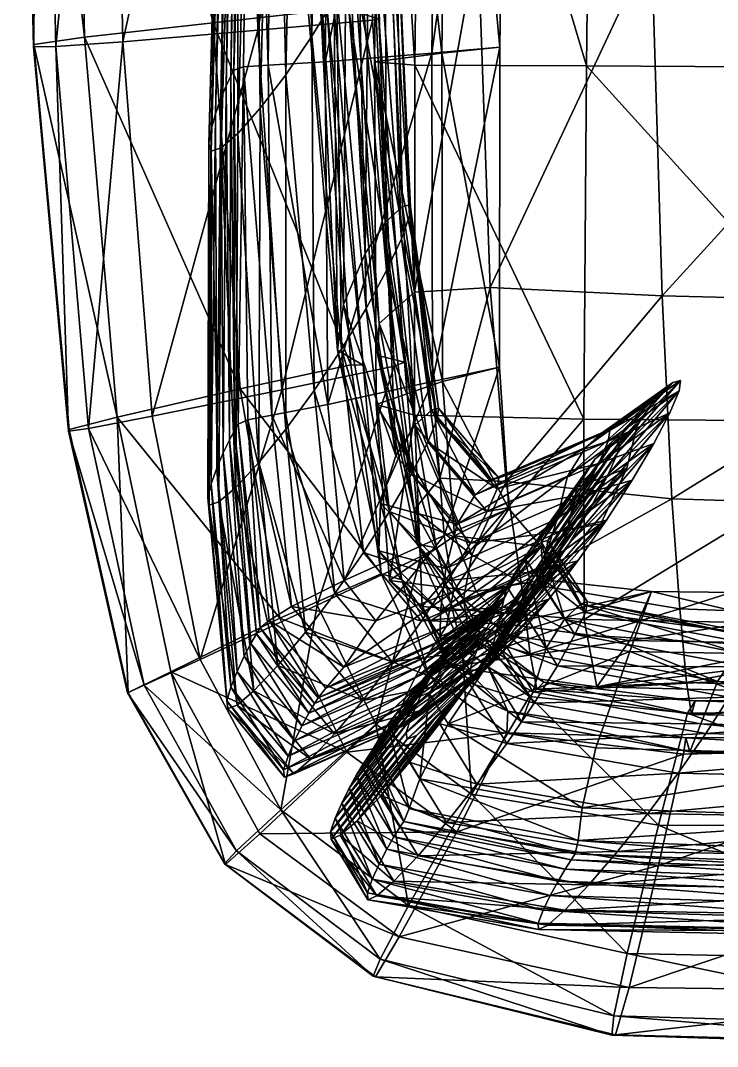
# Model space of a CAD drawing. Header units: centimetres. Extents: x -242 to 242, y -202 to 202.
# Drawn here: x -240.1 to -229.2, y -199.73 to -183.69 of the extents above; entities that cross this region are included whole.
import ezdxf

# ---------------------------------------------------------------- set-up
doc = ezdxf.new("R2010")
doc.units = ezdxf.units.CM
doc.layers.add('Box064', color=7, linetype='Continuous', true_color=0x94b11b)

msp = doc.modelspace()

# ---------------------------------------------------------------- meshes
at = {"layer": 'Box064', "color": 224, "true_color": 0x8a086e}
mesh = msp.add_polyface(dxfattribs=at)
corners = [(-235.411, -175.277, 30.358), (-235.077, -174.634, 48.069), (-235.155, -183.291, 48.153), (-235.221, -162.735, 30.242), (-231.254, -184.398, -172.858), (-231.153, -175.741, -172.958), (-233.836, -175.726, -172.626), (-233.937, -184.384, -172.534), (-234.466, -175.715, -171.804), (-226.153, -184.427, -172.882), (-226.052, -175.769, -172.997), (-233.662, -163.185, -172.754), (-234.29, -163.187, -171.928), (-230.979, -163.199, -173.097), (-225.371, -174.003, 203.49), (-225.159, -182.61, 202.511), (-230.235, -182.485, 201.03), (-230.434, -173.858, 201.56), (-232.95, -182.389, 199.554), (-233.141, -173.749, 199.802), (-234.197, -182.504, 198.159), (-234.395, -173.864, 198.287), (-225.623, -161.486, 203.894), (-230.684, -161.333, 201.777), (-233.39, -161.217, 199.879), (-235.446, -182.617, 186.309), (-235.009, -181.798, 179.674), (-235.219, -173.143, 179.634), (-235.217, -174.93, 196.317), (-235.097, -174.389, 197.089), (-234.868, -183.009, 196.923), (-234.261, -181.031, 136.706), (-234.247, -181.204, 118.995), (-234.405, -172.546, 118.911), (-234.453, -172.373, 136.621), (-234.393, -181.057, 153.445), (-234.602, -172.4, 153.361), (-234.65, -181.296, 168.244), (-234.86, -172.638, 168.159), (-234.795, -173.995, 65.779), (-234.811, -182.652, 65.864), (-234.533, -182.061, 83.574), (-234.581, -173.404, 83.49), (-234.341, -181.563, 101.285), (-234.449, -172.905, 101.2), (-235.212, -161.866, 197.186), (-235.227, -162.421, 196.514), (-235.155, -160.097, 168.043), (-234.897, -159.858, 153.244), (-234.724, -159.832, 136.505), (-234.628, -160.005, 118.794), (-234.603, -160.364, 101.084), (-234.652, -160.862, 83.373), (-234.777, -161.453, 65.663), (-234.97, -162.092, 47.952), (-235.195, -183.516, 190.527), (-235.381, -174.904, 190.82), (-235.451, -174.906, 190.809), (-235.253, -162.389, 191.047), (-234.723, -175.09, 196.083), (-234.686, -162.591, 196.309), (-234.785, -175.094, 196.091), (-234.501, -183.659, 195.81), (-234.599, -183.68, 195.823), (-233.406, -175.699, -170.298), (-233.515, -184.196, -170.217), (-232.493, -175.689, -169.336), (-232.606, -184.106, -169.257), (-233.227, -163.211, -170.424), (-233.563, -175.699, -170.146), (-233.672, -184.196, -170.064), (-235.233, -175.716, -171.04), (-235.337, -184.333, -170.954), (-233.383, -163.211, -170.271), (-232.312, -163.228, -169.464)]
mesh.append_faces([[corners[k] for k in face] for face in [(0, 1, 2), (1, 0, 3), (4, 5, 6), (7, 6, 8), (9, 10, 5), (11, 6, 5), (12, 8, 6), (13, 5, 10), (14, 15, 16), (16, 17, 14), (18, 19, 17), (17, 16, 18), (19, 18, 20), (20, 21, 19), (22, 14, 17), (23, 17, 19), (24, 19, 21), (25, 26, 27), (28, 29, 30), (29, 21, 20), (31, 32, 33), (33, 34, 31), (35, 31, 34), (34, 36, 35), (37, 35, 36), (36, 38, 37), (26, 37, 38), (38, 27, 26), (1, 39, 40), (41, 40, 39), (39, 42, 41), (43, 41, 42), (42, 44, 43), (32, 43, 44), (44, 33, 32), (21, 29, 45), (29, 28, 46), (27, 38, 47), (38, 36, 48), (36, 34, 49), (34, 33, 50), (33, 44, 51), (44, 42, 52), (42, 39, 53), (39, 1, 54), (55, 56, 57), (58, 57, 56), (46, 28, 59), (60, 59, 61), (62, 59, 28), (63, 61, 59), (8, 64, 65), (64, 66, 67), (66, 64, 68), (64, 8, 12), (66, 69, 70), (69, 71, 72), (71, 69, 73), (69, 66, 74)]], dxfattribs={"vtx2": -1, "color": 224})
mesh = msp.add_polyface(dxfattribs=at)
corners = [(-236.459, -176.797, -22.773), (-236.133, -176.402, -5.063), (-236.354, -185.06, -4.978), (-235.771, -175.881, 12.648), (-235.955, -184.538, 12.732), (-235.411, -175.277, 30.358), (-235.546, -183.934, 30.443), (-235.511, -163.339, 12.531), (-235.817, -163.861, -5.179), (-236.106, -164.256, -22.89), (-236.227, -184.386, -170.243), (-236.124, -175.729, -170.329), (-236.508, -175.753, -167.678), (-235.337, -184.333, -170.954), (-235.233, -175.716, -171.04), (-236.656, -175.805, -162.753), (-236.766, -184.462, -162.669), (-236.695, -175.899, -154.75), (-236.814, -184.557, -154.665), (-236.752, -176.051, -142.863), (-236.885, -184.708, -142.779), (-236.816, -176.251, -128.065), (-236.969, -184.908, -127.981), (-236.876, -176.49, -111.325), (-237.053, -185.148, -111.241), (-236.919, -176.735, -93.615), (-237.122, -185.393, -93.53), (-236.93, -176.954, -75.904), (-237.158, -185.611, -75.82), (-236.874, -177.073, -58.194), (-237.12, -185.731, -58.11), (-236.711, -177.021, -40.484), (-236.704, -185.455, -22.689), (-235.219, -173.143, 179.634), (-235.671, -173.968, 186.402), (-235.446, -182.617, 186.309), (-235.848, -174.694, 189.714), (-235.621, -183.331, 189.483), (-236.469, -163.263, -162.869), (-236.327, -163.211, -167.795), (-235.947, -163.187, -170.447), (-236.603, -163.949, -111.442), (-236.612, -164.194, -93.731), (-236.574, -163.709, -128.182), (-236.536, -163.509, -142.98), (-236.497, -163.358, -154.866), (-236.344, -164.479, -40.6), (-236.512, -164.531, -58.31), (-236.591, -164.412, -76.021), (-235.734, -161.435, 186.46), (-235.45, -160.604, 179.561), (-239.891, -184.062, 191.792), (-240.085, -175.214, 192.023), (-240.101, -175.251, 193.335), (-239.1, -183.95, 190.818), (-239.274, -175.14, 191.054), (-239.689, -162.679, 194.888), (-239.752, -175.266, 194.654), (-238.649, -162.674, 195.898), (-238.691, -175.243, 195.663), (-235.381, -174.904, 190.82), (-235.198, -162.39, 191.057), (-235.305, -183.528, 190.51), (-235.451, -174.906, 190.809), (-237.239, -175.011, 190.768), (-237.089, -183.722, 190.499), (-237.046, -162.464, 191.001), (-239.103, -162.56, 191.281), (-234.736, -162.59, 196.315), (-234.785, -175.094, 196.091), (-236.572, -175.165, 196.046), (-236.528, -162.631, 196.276), (-236.391, -183.841, 195.775), (-238.5, -184.02, 195.391), (-239.551, -184.095, 194.395), (-239.897, -184.098, 193.093), (-239.948, -162.621, 192.249), (-240.002, -162.658, 193.564)]
mesh.append_faces([[corners[k] for k in face] for face in [(0, 1, 2), (1, 3, 4), (3, 5, 6), (5, 3, 7), (3, 1, 8), (9, 8, 1), (1, 0, 9), (10, 11, 12), (13, 14, 11), (12, 15, 16), (15, 17, 18), (17, 19, 20), (19, 21, 22), (21, 23, 24), (23, 25, 26), (25, 27, 28), (27, 29, 30), (31, 0, 32), (33, 34, 35), (34, 36, 37), (17, 15, 38), (15, 12, 39), (40, 11, 14), (39, 12, 11), (41, 42, 25), (25, 23, 41), (43, 41, 23), (23, 21, 43), (44, 43, 21), (21, 19, 44), (19, 17, 45), (46, 9, 0), (0, 31, 46), (47, 46, 31), (31, 29, 47), (48, 47, 29), (29, 27, 48), (42, 48, 27), (27, 25, 42), (36, 34, 49), (34, 33, 50), (51, 52, 53), (54, 55, 52), (56, 57, 53), (58, 59, 57), (37, 36, 60), (61, 60, 36), (62, 63, 64), (65, 64, 55), (66, 64, 63), (67, 55, 64), (68, 69, 70), (71, 70, 59), (72, 70, 69), (73, 59, 70), (74, 57, 59), (75, 53, 57), (76, 52, 55), (77, 53, 52)]], dxfattribs={"vtx2": -1, "color": 224})
mesh = msp.add_polyface(dxfattribs=at)
corners = [(-236.354, -185.06, -4.978), (-235.955, -184.538, 12.732), (-235.951, -190.074, 12.792), (-236.704, -185.455, -22.689), (-236.373, -190.595, -4.919), (-236.459, -176.797, -22.773), (-236.133, -176.402, -5.063), (-235.546, -183.934, 30.443), (-235.155, -183.291, 48.153), (-235.082, -188.827, 48.213), (-235.51, -189.47, 30.502), (-235.771, -175.881, 12.648), (-235.411, -175.277, 30.358), (-236.508, -175.753, -167.678), (-236.613, -184.41, -167.593), (-236.227, -184.386, -170.243), (-236.17, -189.86, -170.133), (-235.298, -189.691, -170.816), (-235.337, -184.333, -170.954), (-236.124, -175.729, -170.329), (-236.766, -184.462, -162.669), (-236.814, -184.557, -154.665), (-236.753, -190.094, -154.606), (-236.699, -190, -162.609), (-236.656, -175.805, -162.753), (-236.885, -184.708, -142.779), (-236.969, -184.908, -127.981), (-236.931, -190.446, -127.921), (-236.834, -190.246, -142.72), (-236.695, -175.899, -154.75), (-236.752, -176.051, -142.863), (-237.053, -185.148, -111.241), (-237.122, -185.393, -93.53), (-237.12, -190.93, -93.471), (-237.032, -190.685, -111.182), (-236.816, -176.251, -128.065), (-236.876, -176.49, -111.325), (-237.158, -185.611, -75.82), (-237.12, -185.731, -58.11), (-237.15, -191.267, -58.05), (-237.174, -191.148, -75.761), (-236.919, -176.735, -93.615), (-236.93, -176.954, -75.904), (-236.964, -185.678, -40.399), (-236.736, -190.99, -22.629), (-236.999, -191.214, -40.34), (-236.874, -177.073, -58.194), (-236.711, -177.021, -40.484), (-235.446, -182.617, 186.309), (-235.621, -183.331, 189.483), (-235.143, -188.839, 189.291), (-235.05, -188.127, 186.232), (-235.671, -173.968, 186.402), (-240.101, -175.251, 193.335), (-239.897, -184.098, 193.093), (-239.891, -184.062, 191.792), (-239.343, -190.082, 191.641), (-238.59, -189.891, 190.656), (-239.1, -183.95, 190.818), (-240.085, -175.214, 192.023), (-235.195, -183.516, 190.527), (-235.381, -174.904, 190.82), (-235.451, -174.906, 190.809), (-235.305, -183.528, 190.51), (-237.089, -183.722, 190.499), (-236.668, -189.446, 190.275), (-234.935, -189.068, 190.233), (-237.239, -175.011, 190.768), (-239.274, -175.14, 191.054), (-234.785, -175.094, 196.091), (-234.599, -183.68, 195.823), (-236.391, -183.841, 195.775), (-236.013, -189.46, 195.553), (-238.045, -189.874, 195.172), (-238.5, -184.02, 195.391), (-236.572, -175.165, 196.046), (-238.691, -175.243, 195.663), (-239.551, -184.095, 194.395), (-239.038, -190.066, 194.198), (-239.352, -190.11, 192.924), (-239.752, -175.266, 194.654)]
mesh.append_faces([[corners[k] for k in face] for face in [(0, 1, 2), (3, 0, 4), (0, 3, 5), (1, 0, 6), (7, 8, 9), (9, 10, 7), (1, 7, 10), (7, 1, 11), (8, 7, 12), (13, 14, 15), (16, 15, 14), (17, 18, 15), (19, 15, 18), (20, 21, 22), (14, 20, 23), (20, 14, 13), (21, 20, 24), (25, 26, 27), (21, 25, 28), (25, 21, 29), (26, 25, 30), (31, 32, 33), (26, 31, 34), (31, 26, 35), (32, 31, 36), (37, 38, 39), (32, 37, 40), (37, 32, 41), (38, 37, 42), (43, 3, 44), (38, 43, 45), (43, 38, 46), (46, 47, 43), (3, 43, 47), (48, 49, 50), (50, 51, 48), (49, 48, 52), (53, 54, 55), (56, 55, 54), (57, 58, 55), (59, 55, 58), (50, 49, 60), (61, 60, 49), (62, 63, 60), (64, 65, 66), (66, 63, 64), (67, 64, 63), (68, 58, 64), (65, 64, 58), (69, 70, 71), (72, 71, 70), (71, 72, 73), (73, 74, 71), (75, 71, 74), (76, 74, 77), (78, 77, 74), (79, 54, 77), (80, 77, 54)]], dxfattribs={"vtx2": -1, "color": 224})
mesh = msp.add_polyface(dxfattribs=at)
corners = [(-231.294, -189.92, -172.667), (-231.254, -184.398, -172.858), (-233.937, -184.384, -172.534), (-233.836, -175.726, -172.626), (-234.466, -175.715, -171.804), (-234.569, -184.333, -171.717), (-233.94, -189.858, -172.358), (-231.153, -175.741, -172.958), (-226.153, -184.427, -172.882), (-226.205, -189.964, -172.678), (-225.159, -182.61, 202.511), (-224.988, -188.115, 201.209), (-230.069, -187.994, 200.227), (-230.235, -182.485, 201.03), (-232.759, -187.863, 199.092), (-232.95, -182.389, 199.554), (-233.941, -187.935, 197.886), (-234.197, -182.504, 198.159), (-235.009, -181.798, 179.674), (-235.446, -182.617, 186.309), (-235.05, -188.127, 186.232), (-234.715, -187.329, 179.699), (-234.868, -183.009, 196.923), (-234.495, -188.426, 196.691), (-234.968, -183.521, 196.066), (-234.516, -188.926, 195.816), (-235.217, -174.93, 196.317), (-235.097, -174.389, 197.089), (-234.261, -181.031, 136.706), (-234.393, -181.057, 153.445), (-234.13, -186.595, 153.505), (-234.011, -186.569, 136.765), (-234.247, -181.204, 118.995), (-234.02, -186.741, 119.054), (-234.65, -181.296, 168.244), (-234.387, -186.834, 168.303), (-233.565, -189.75, 136.806), (-233.678, -189.777, 153.546), (-234.811, -182.652, 65.864), (-234.533, -182.061, 83.574), (-234.378, -187.598, 83.633), (-234.697, -188.188, 65.923), (-235.155, -183.291, 48.153), (-235.082, -188.827, 48.213), (-235.077, -174.634, 48.069), (-234.341, -181.563, 101.285), (-234.147, -187.1, 101.344), (-235.195, -183.516, 190.527), (-234.746, -189.076, 190.264), (-235.143, -188.839, 189.291), (-235.305, -183.528, 190.51), (-234.935, -189.068, 190.233), (-234.501, -183.659, 195.81), (-234.098, -189.03, 195.57), (-234.258, -189.09, 195.601), (-234.599, -183.68, 195.823), (-234.723, -175.09, 196.083), (-236.013, -189.46, 195.553), (-233.515, -184.196, -170.217), (-232.606, -184.106, -169.257), (-232.61, -189.106, -169.152), (-233.502, -189.333, -170.093), (-233.406, -175.699, -170.298), (-233.672, -184.196, -170.064), (-232.493, -175.689, -169.336), (-235.337, -184.333, -170.954), (-233.563, -175.699, -170.146), (-235.298, -189.691, -170.816), (-233.66, -189.333, -169.941)]
mesh.append_faces([[corners[k] for k in face] for face in [(0, 1, 2), (3, 2, 1), (4, 5, 2), (6, 2, 5), (7, 1, 8), (9, 8, 1), (10, 11, 12), (12, 13, 10), (14, 15, 13), (13, 12, 14), (15, 14, 16), (16, 17, 15), (18, 19, 20), (20, 21, 18), (22, 17, 16), (16, 23, 22), (24, 22, 23), (23, 25, 24), (22, 24, 26), (17, 22, 27), (28, 29, 30), (30, 31, 28), (32, 28, 31), (31, 33, 32), (34, 18, 21), (21, 35, 34), (29, 34, 35), (35, 30, 29), (33, 31, 36), (31, 30, 37), (38, 39, 40), (40, 41, 38), (42, 38, 41), (41, 43, 42), (38, 42, 44), (45, 32, 33), (33, 46, 45), (39, 45, 46), (46, 40, 39), (47, 48, 49), (48, 47, 50), (50, 51, 48), (26, 24, 52), (53, 52, 24), (24, 25, 53), (52, 53, 54), (54, 55, 52), (56, 52, 55), (55, 54, 57), (58, 59, 60), (60, 61, 58), (5, 58, 61), (58, 5, 4), (59, 58, 62), (63, 59, 64), (65, 63, 66), (63, 65, 67), (59, 63, 68), (68, 60, 59)]], dxfattribs={"vtx2": -1, "color": 224})
mesh = msp.add_polyface(dxfattribs=at)
corners = [(-235.187, -192.645, 30.543), (-235.645, -193.248, 12.833), (-235.951, -190.074, 12.792), (-235.51, -189.47, 30.502), (-234.738, -192.003, 48.253), (-235.082, -188.827, 48.213), (-236.736, -190.99, -22.629), (-236.373, -190.595, -4.919), (-236.08, -193.77, -4.878), (-236.354, -185.06, -4.978), (-236.704, -185.455, -22.689), (-235.955, -184.538, 12.732), (-236.355, -193.181, -162.568), (-236.211, -193.065, -167.443), (-236.547, -189.932, -167.521), (-236.699, -190, -162.609), (-236.412, -193.276, -154.565), (-236.753, -190.094, -154.606), (-236.17, -189.86, -170.133), (-235.864, -192.849, -169.945), (-235.043, -192.44, -170.539), (-235.298, -189.691, -170.816), (-236.613, -184.41, -167.593), (-236.227, -184.386, -170.243), (-236.766, -184.462, -162.669), (-236.931, -190.446, -127.921), (-237.032, -190.685, -111.182), (-236.715, -193.865, -111.141), (-237.12, -190.93, -93.471), (-236.813, -194.109, -93.43), (-236.499, -193.428, -142.679), (-236.834, -190.246, -142.72), (-236.604, -193.627, -127.88), (-236.885, -184.708, -142.779), (-236.814, -184.557, -154.665), (-237.053, -185.148, -111.241), (-236.969, -184.908, -127.981), (-237.15, -191.267, -58.05), (-236.999, -191.214, -40.34), (-236.715, -194.39, -40.299), (-236.451, -194.166, -22.588), (-237.174, -191.148, -75.761), (-236.878, -194.326, -75.72), (-236.862, -194.444, -58.009), (-237.158, -185.611, -75.82), (-237.122, -185.393, -93.53), (-236.964, -185.678, -40.399), (-237.12, -185.731, -58.11), (-234.474, -191.239, 186.22), (-235.05, -188.127, 186.232), (-235.143, -188.839, 189.291), (-234.33, -191.365, 65.964), (-239.897, -184.098, 193.093), (-239.352, -190.11, 192.924), (-239.343, -190.082, 191.641), (-239.891, -184.062, 191.792), (-238.59, -189.891, 190.656), (-239.038, -190.066, 194.198), (-238.169, -194.081, 194.15), (-238.045, -189.874, 195.172), (-237.294, -193.676, 195.093), (-234.746, -189.076, 190.264), (-234.935, -189.068, 190.233), (-234.461, -192.338, 190.062), (-236.668, -189.446, 190.275), (-236.049, -193.033, 190.182), (-237.752, -193.868, 190.654), (-239.1, -183.95, 190.818), (-235.465, -192.827, 195.472), (-236.013, -189.46, 195.553), (-234.258, -189.09, 195.601), (-238.5, -184.02, 195.391), (-239.551, -184.095, 194.395), (-238.418, -194.193, 191.657), (-238.43, -194.2, 192.914)]
mesh.append_faces([[corners[k] for k in face] for face in [(0, 1, 2), (2, 3, 0), (4, 0, 3), (3, 5, 4), (6, 7, 8), (7, 2, 1), (2, 7, 9), (7, 6, 10), (3, 2, 11), (12, 13, 14), (14, 15, 12), (16, 12, 15), (15, 17, 16), (18, 19, 20), (20, 21, 18), (19, 18, 14), (14, 13, 19), (22, 14, 18), (23, 18, 21), (17, 15, 24), (15, 14, 22), (25, 26, 27), (26, 28, 29), (30, 16, 17), (17, 31, 30), (32, 30, 31), (31, 25, 32), (25, 31, 33), (31, 17, 34), (28, 26, 35), (26, 25, 36), (37, 38, 39), (38, 6, 40), (28, 41, 42), (41, 37, 43), (37, 41, 44), (41, 28, 45), (6, 38, 46), (38, 37, 47), (48, 49, 50), (51, 4, 5), (52, 53, 54), (55, 54, 56), (53, 57, 58), (57, 59, 60), (61, 62, 63), (64, 65, 63), (63, 62, 64), (65, 64, 56), (56, 66, 65), (67, 56, 64), (68, 69, 70), (69, 68, 60), (60, 59, 69), (71, 59, 57), (72, 57, 53), (56, 54, 73), (54, 53, 74)]], dxfattribs={"vtx2": -1, "color": 224})
mesh = msp.add_polyface(dxfattribs=at)
corners = [(-234.569, -184.333, -171.717), (-234.543, -189.691, -171.562), (-233.94, -189.858, -172.358), (-234.334, -192.442, -171.236), (-233.822, -192.85, -171.978), (-233.547, -190.843, 197.428), (-233.941, -187.935, 197.886), (-232.759, -187.863, 199.092), (-233.948, -191.34, 196.395), (-233.901, -191.874, 195.621), (-234.516, -188.926, 195.816), (-234.495, -188.426, 196.691), (-233.045, -192.042, 197.039), (-233.177, -192.733, 196.244), (-234.474, -191.239, 186.22), (-233.45, -192.255, 186.296), (-233.273, -191.563, 179.791), (-234.233, -190.494, 179.727), (-235.05, -188.127, 186.232), (-234.715, -187.329, 179.699), (-235.143, -188.839, 189.291), (-234.497, -191.977, 189.219), (-233.535, -192.926, 189.31), (-233.934, -190.016, 168.344), (-233.678, -189.777, 153.546), (-234.13, -186.595, 153.505), (-234.387, -186.834, 168.303), (-232.993, -191.105, 168.393), (-233.565, -189.75, 136.806), (-233.587, -189.922, 119.095), (-234.02, -186.741, 119.054), (-234.011, -186.569, 136.765), (-232.735, -190.867, 153.581), (-233.734, -190.279, 101.385), (-233.987, -190.776, 83.674), (-234.378, -187.598, 83.633), (-234.147, -187.1, 101.344), (-232.65, -191.009, 119.127), (-232.803, -191.363, 101.416), (-233.065, -191.856, 83.706), (-235.082, -188.827, 48.213), (-234.697, -188.188, 65.923), (-234.33, -191.365, 65.964), (-233.416, -192.442, 65.995), (-234.738, -192.003, 48.253), (-234.141, -192.434, 190.118), (-234.746, -189.076, 190.264), (-234.461, -192.338, 190.062), (-233.595, -191.934, 195.445), (-234.098, -189.03, 195.57), (-232.899, -193.294, 195.418), (-233.844, -192.068, 195.514), (-234.258, -189.09, 195.601), (-235.465, -192.827, 195.472), (-233.502, -189.333, -170.093), (-233.318, -191.743, -169.843), (-232.976, -192.612, -169.657), (-235.043, -192.44, -170.539), (-233.476, -191.741, -169.691), (-233.66, -189.333, -169.941), (-235.298, -189.691, -170.816), (-234.544, -193.075, -169.896), (-233.672, -184.196, -170.064)]
mesh.append_faces([[corners[k] for k in face] for face in [(0, 1, 2), (3, 4, 2), (2, 1, 3), (5, 6, 7), (8, 9, 10), (10, 11, 8), (5, 8, 11), (11, 6, 5), (8, 5, 12), (12, 13, 8), (9, 8, 13), (14, 15, 16), (16, 17, 14), (18, 14, 17), (17, 19, 18), (20, 21, 14), (15, 14, 21), (21, 22, 15), (23, 24, 25), (25, 26, 23), (17, 23, 26), (26, 19, 17), (23, 17, 16), (16, 27, 23), (24, 23, 27), (28, 29, 30), (24, 28, 31), (28, 24, 32), (33, 34, 35), (35, 36, 33), (29, 33, 36), (36, 30, 29), (33, 29, 37), (34, 33, 38), (38, 39, 34), (40, 41, 42), (34, 42, 41), (41, 35, 34), (42, 34, 39), (39, 43, 42), (44, 42, 43), (45, 21, 20), (20, 46, 45), (47, 45, 46), (22, 21, 45), (48, 49, 10), (10, 9, 48), (50, 48, 9), (49, 48, 51), (51, 52, 49), (52, 51, 53), (54, 1, 0), (3, 55, 56), (55, 3, 1), (1, 54, 55), (57, 58, 59), (59, 60, 57), (58, 57, 61), (60, 59, 62)]], dxfattribs={"vtx2": -1, "color": 224})
mesh = msp.add_polyface(dxfattribs=at)
corners = [(-233.937, -184.384, -172.534), (-233.94, -189.858, -172.358), (-231.294, -189.92, -172.667), (-233.822, -192.85, -171.978), (-231.286, -193.054, -172.254), (-232.509, -190.895, 198.375), (-232.759, -187.863, 199.092), (-230.069, -187.994, 200.227), (-232.275, -192.475, 197.47), (-229.92, -191.166, 199.192), (-233.045, -192.042, 197.039), (-233.547, -190.843, 197.428), (-233.177, -192.733, 196.244), (-231.885, -191.982, 119.152), (-231.855, -191.815, 136.862), (-231.234, -192.774, 136.888), (-231.963, -191.844, 153.607), (-231.34, -192.805, 153.628), (-232.221, -192.082, 168.418), (-231.595, -193.045, 168.426), (-232.043, -192.334, 101.441), (-231.268, -192.94, 119.177), (-232.993, -191.105, 168.393), (-232.735, -190.867, 153.581), (-233.678, -189.777, 153.546), (-232.624, -190.839, 136.837), (-233.565, -189.75, 136.806), (-233.587, -189.922, 119.095), (-232.65, -191.009, 119.127), (-232.803, -191.363, 101.416), (-233.734, -190.279, 101.385), (-232.377, -193.114, 30.608), (-231.387, -192.134, 30.62), (-230.941, -191.501, 48.331), (-231.926, -192.478, 48.319), (-232.522, -192.94, 30.604), (-232.071, -192.305, 48.315), (-232.976, -192.612, -169.657), (-231.959, -191.913, -168.418), (-231.917, -192.433, -168.811), (-233.318, -191.743, -169.843), (-232.467, -191.32, -168.945), (-233.502, -189.333, -170.093), (-232.61, -189.106, -169.152), (-232.656, -193.213, 186.328), (-231.552, -191.655, 186.489), (-231.79, -192.375, 189.531), (-232.496, -192.536, 179.818), (-231.398, -190.985, 179.931), (-230.853, -190.304, 153.628), (-231.119, -190.538, 168.48), (-232.668, -193.407, 66.021), (-231.514, -191.85, 66.029), (-231.168, -191.272, 83.74), (-230.762, -190.439, 119.161), (-230.911, -190.786, 101.45), (-232.31, -192.824, 83.731), (-233.476, -191.741, -169.691), (-233.66, -189.333, -169.941), (-233.333, -192.616, -169.291), (-233.45, -192.255, 186.296), (-231.71, -191.477, 186.482), (-231.55, -190.809, 179.926), (-233.273, -191.563, 179.791), (-233.535, -192.926, 189.31), (-231.942, -192.212, 189.523), (-231.269, -190.362, 168.476), (-231.003, -190.128, 153.625), (-230.911, -190.263, 119.157), (-230.888, -190.099, 136.867), (-231.059, -190.611, 101.446), (-231.315, -191.097, 83.736), (-233.065, -191.856, 83.706), (-231.661, -191.676, 66.025), (-233.416, -192.442, 65.995), (-231.027, -191.555, 189.642), (-232.039, -192.613, 190.467)]
mesh.append_faces([[corners[k] for k in face] for face in [(0, 1, 2), (3, 4, 2), (2, 1, 3), (5, 6, 7), (8, 5, 9), (5, 8, 10), (10, 11, 5), (6, 5, 11), (12, 10, 8), (13, 14, 15), (14, 16, 17), (16, 18, 19), (20, 13, 21), (22, 23, 24), (23, 25, 26), (27, 26, 25), (25, 28, 27), (28, 29, 30), (31, 32, 33), (33, 34, 31), (32, 35, 36), (37, 38, 39), (40, 41, 38), (38, 37, 40), (41, 40, 42), (42, 43, 41), (44, 45, 46), (45, 44, 47), (47, 48, 45), (49, 16, 14), (18, 50, 48), (48, 47, 18), (50, 18, 16), (51, 52, 53), (54, 13, 20), (55, 20, 56), (57, 41, 43), (43, 58, 57), (41, 57, 59), (59, 38, 41), (60, 61, 62), (62, 63, 60), (61, 60, 64), (64, 65, 61), (22, 66, 67), (67, 23, 22), (66, 22, 63), (63, 62, 66), (68, 28, 25), (69, 25, 23), (29, 70, 71), (71, 72, 29), (70, 29, 28), (33, 36, 73), (74, 73, 36), (73, 74, 72), (72, 71, 73), (46, 75, 76), (76, 75, 65)]], dxfattribs={"vtx2": -1, "color": 224})
mesh = msp.add_polyface(dxfattribs=at)
corners = [(-231.286, -193.054, -172.254), (-226.235, -193.147, -172.249), (-226.205, -189.964, -172.678), (-231.294, -189.92, -172.667), (-231.254, -184.398, -172.858), (-224.863, -191.323, 199.833), (-224.779, -193.072, 198.47), (-229.791, -192.885, 198.025), (-229.92, -191.166, 199.192), (-224.988, -188.115, 201.209), (-230.069, -187.994, 200.227), (-232.509, -190.895, 198.375), (-232.275, -192.475, 197.47), (-231.34, -192.805, 153.628), (-231.234, -192.774, 136.888), (-231.855, -191.815, 136.862), (-232.071, -192.305, 48.315), (-230.941, -191.501, 48.331), (-231.387, -192.134, 30.62), (-231.552, -191.655, 186.489), (-230.622, -190.684, 186.604), (-231.027, -191.555, 189.642), (-231.79, -192.375, 189.531), (-231.398, -190.985, 179.931), (-230.459, -190.02, 180.013), (-230.738, -190.275, 136.871), (-229.783, -189.315, 136.883), (-229.902, -189.346, 153.649), (-230.853, -190.304, 153.628), (-231.885, -191.982, 119.152), (-230.762, -190.439, 119.161), (-229.803, -189.477, 119.173), (-231.119, -190.538, 168.48), (-230.173, -189.577, 168.527), (-231.963, -191.844, 153.607), (-231.514, -191.85, 66.029), (-230.537, -190.876, 66.041), (-230.197, -190.302, 83.752), (-231.168, -191.272, 83.74), (-231.926, -192.478, 48.319), (-230.911, -190.786, 101.45), (-229.947, -189.82, 101.462), (-232.043, -192.334, 101.441), (-232.31, -192.824, 83.731), (-231.71, -191.477, 186.482), (-231.55, -190.809, 179.926), (-231.942, -192.212, 189.523), (-231.269, -190.362, 168.476), (-231.003, -190.128, 153.625), (-230.888, -190.099, 136.867), (-230.911, -190.263, 119.157), (-232.624, -190.839, 136.837), (-232.735, -190.867, 153.581), (-231.059, -190.611, 101.446), (-231.315, -191.097, 83.736), (-232.65, -191.009, 119.127), (-231.661, -191.676, 66.025)]
mesh.append_faces([[corners[k] for k in face] for face in [(0, 1, 2), (2, 3, 0), (4, 3, 2), (5, 6, 7), (7, 8, 5), (9, 5, 8), (8, 10, 9), (10, 8, 11), (8, 7, 12), (13, 14, 15), (16, 17, 18), (19, 20, 21), (21, 22, 19), (20, 19, 23), (23, 24, 20), (25, 26, 27), (27, 28, 25), (15, 25, 28), (25, 15, 29), (29, 30, 25), (26, 25, 30), (30, 31, 26), (32, 33, 24), (24, 23, 32), (34, 28, 32), (33, 32, 28), (28, 27, 33), (35, 36, 37), (37, 38, 35), (36, 35, 39), (39, 17, 36), (40, 41, 31), (31, 30, 40), (42, 40, 30), (43, 38, 40), (41, 40, 38), (38, 37, 41), (44, 20, 24), (24, 45, 44), (20, 44, 46), (46, 21, 20), (47, 33, 27), (27, 48, 47), (33, 47, 45), (45, 24, 33), (49, 26, 31), (31, 50, 49), (51, 49, 50), (52, 48, 49), (26, 49, 48), (48, 27, 26), (53, 41, 37), (37, 54, 53), (55, 50, 53), (41, 53, 50), (50, 31, 41), (56, 36, 17), (36, 56, 54), (54, 37, 36)]], dxfattribs={"vtx2": -1, "color": 224})
mesh = msp.add_polyface(dxfattribs=at)
corners = [(-235.187, -192.645, 30.543), (-234.738, -192.003, 48.253), (-233.832, -193.076, 48.285), (-234.288, -193.716, 30.574), (-235.645, -193.248, 12.833), (-234.751, -194.319, 12.864), (-236.08, -193.77, -4.878), (-236.451, -194.166, -22.588), (-236.736, -190.99, -22.629), (-236.373, -190.595, -4.919), (-235.19, -194.84, -4.847), (-233.822, -192.85, -171.978), (-234.334, -192.442, -171.236), (-233.69, -193.075, -170.747), (-236.355, -193.181, -162.568), (-236.412, -193.276, -154.565), (-235.506, -194.367, -154.518), (-235.45, -194.277, -162.473), (-236.211, -193.065, -167.443), (-235.329, -194.128, -167.235), (-235.864, -192.849, -169.945), (-235.044, -193.799, -169.524), (-234.544, -193.075, -169.896), (-235.043, -192.44, -170.539), (-236.715, -193.865, -111.141), (-236.604, -193.627, -127.88), (-236.931, -190.446, -127.921), (-236.813, -194.109, -93.43), (-237.032, -190.685, -111.182), (-235.918, -195.191, -93.399), (-235.816, -194.949, -111.109), (-235.701, -194.714, -127.849), (-236.499, -193.428, -142.679), (-235.594, -194.516, -142.647), (-236.715, -194.39, -40.299), (-236.862, -194.444, -58.009), (-237.15, -191.267, -58.05), (-236.999, -191.214, -40.34), (-236.878, -194.326, -75.72), (-237.12, -190.93, -93.471), (-237.174, -191.148, -75.761), (-233.416, -192.442, 65.995), (-238.169, -194.081, 194.15), (-238.43, -194.2, 192.914), (-239.352, -190.11, 192.924), (-237.294, -193.676, 195.093), (-239.038, -190.066, 194.198), (-234.141, -192.434, 190.118), (-234.461, -192.338, 190.062), (-233.723, -193.933, 190.005), (-236.049, -193.033, 190.182), (-234.997, -195.126, 190.207), (-237.752, -193.868, 190.654), (-234.546, -194.687, 195.498), (-235.465, -192.827, 195.472), (-233.844, -192.068, 195.514), (-236.03, -196.026, 195.144), (-238.418, -194.193, 191.657), (-238.59, -189.891, 190.656), (-239.343, -190.082, 191.641), (-232.982, -193.54, 12.894), (-233.418, -194.061, -4.816), (-233.79, -194.459, -22.527), (-234.706, -195.256, -162.448), (-233.556, -193.737, -162.248), (-233.603, -193.807, -154.436), (-234.763, -195.343, -154.492), (-233.687, -193.948, -142.613), (-233.703, -193.559, -162.252), (-233.623, -193.44, -166.772), (-233.749, -193.631, -154.44), (-233.333, -192.616, -169.291), (-233.441, -193.154, -168.718), (-234.051, -194.198, -111.079), (-233.938, -193.967, -127.819), (-233.833, -193.772, -142.617)]
mesh.append_faces([[corners[k] for k in face] for face in [(0, 1, 2), (2, 3, 0), (4, 0, 3), (3, 5, 4), (6, 7, 8), (4, 6, 9), (6, 4, 5), (5, 10, 6), (7, 6, 10), (11, 12, 13), (14, 15, 16), (16, 17, 14), (18, 14, 17), (17, 19, 18), (20, 21, 22), (22, 23, 20), (21, 20, 18), (18, 19, 21), (24, 25, 26), (27, 24, 28), (24, 27, 29), (25, 24, 30), (30, 31, 25), (32, 25, 31), (31, 33, 32), (15, 32, 33), (33, 16, 15), (34, 35, 36), (7, 34, 37), (38, 27, 39), (35, 38, 40), (41, 2, 1), (42, 43, 44), (45, 42, 46), (47, 48, 49), (50, 51, 49), (49, 48, 50), (51, 50, 52), (53, 54, 55), (56, 45, 54), (57, 52, 58), (43, 57, 59), (60, 5, 3), (10, 61, 62), (61, 10, 5), (63, 64, 65), (66, 65, 67), (17, 68, 69), (69, 19, 17), (68, 17, 16), (16, 70, 68), (71, 22, 21), (72, 21, 19), (19, 69, 72), (30, 73, 74), (33, 75, 70), (70, 16, 33), (75, 33, 31), (31, 74, 75)]], dxfattribs={"vtx2": -1, "color": 224})
mesh = msp.add_polyface(dxfattribs=at)
corners = [(-231.286, -193.054, -172.254), (-233.822, -192.85, -171.978), (-233.399, -193.794, -171.176), (-231.884, -193.501, 179.812), (-232.496, -192.536, 179.818), (-232.656, -193.213, 186.328), (-232.132, -193.589, 196.445), (-232.275, -192.475, 197.47), (-229.791, -192.885, 198.025), (-233.084, -193.3, 195.546), (-233.177, -192.733, 196.244), (-231.234, -192.774, 136.888), (-231.268, -192.94, 119.177), (-231.885, -191.982, 119.152), (-231.595, -193.045, 168.426), (-231.34, -192.805, 153.628), (-231.963, -191.844, 153.607), (-232.221, -192.082, 168.418), (-232.668, -193.407, 66.021), (-232.31, -192.824, 83.731), (-231.706, -193.777, 83.756), (-231.432, -193.289, 101.467), (-232.043, -192.334, 101.441), (-231.919, -194.034, 195.471), (-232.899, -193.294, 195.418), (-233.274, -194.235, -4.813), (-232.276, -193.253, -4.801), (-231.843, -192.732, 12.91), (-232.838, -193.713, 12.898), (-233.551, -194.678, 30.6), (-232.377, -193.114, 30.608), (-231.926, -192.478, 48.319), (-231.387, -192.134, 30.62), (-232.522, -192.94, 30.604), (-232.982, -193.54, 12.894), (-233.832, -193.076, 48.285), (-232.071, -192.305, 48.315), (-233.418, -194.061, -4.816), (-232.491, -193.126, -169.731), (-231.917, -192.433, -168.811), (-230.234, -192.615, -168.864), (-230.574, -193.38, -169.843), (-233.69, -193.075, -170.747), (-232.976, -192.612, -169.657), (-231.79, -192.375, 189.531), (-232.796, -193.791, 189.341), (-231.168, -191.272, 83.74), (-231.514, -191.85, 66.029), (-233.09, -194.04, 48.31), (-232.408, -192.477, -168.219), (-233.293, -193.332, -168.718), (-232.977, -193.14, -169.267), (-231.959, -191.913, -168.418), (-232.528, -192.702, -166.475), (-233.476, -193.618, -166.769), (-232.497, -193.3, -169.585), (-233.706, -194.212, -169.866), (-233.556, -193.737, -162.248), (-232.581, -192.791, -162.108), (-232.622, -192.85, -154.392), (-233.687, -193.948, -142.613), (-232.702, -192.987, -142.602), (-232.806, -193.179, -127.803), (-233.603, -193.807, -154.436), (-233.703, -193.559, -162.252), (-233.749, -193.631, -154.44), (-233.441, -193.154, -168.718), (-233.333, -192.616, -169.291), (-233.623, -193.44, -166.772), (-233.833, -193.772, -142.617), (-232.322, -192.974, 190.435), (-233.013, -193.952, 190.25), (-232.039, -192.613, 190.467), (-233.218, -193.611, 190.203), (-232.434, -192.855, 190.428), (-233.539, -193.32, 190.233), (-231.942, -192.212, 189.523), (-233.535, -192.926, 189.31)]
mesh.append_faces([[corners[k] for k in face] for face in [(0, 1, 2), (3, 4, 5), (6, 7, 8), (9, 10, 6), (7, 6, 10), (11, 12, 13), (14, 15, 16), (3, 14, 17), (17, 4, 3), (18, 19, 20), (21, 20, 19), (19, 22, 21), (12, 21, 22), (23, 24, 9), (25, 26, 27), (27, 28, 25), (29, 30, 31), (32, 30, 28), (28, 27, 32), (33, 32, 27), (27, 34, 33), (35, 36, 33), (26, 37, 34), (34, 27, 26), (38, 39, 40), (2, 38, 41), (42, 43, 38), (39, 38, 43), (44, 45, 5), (46, 19, 18), (47, 18, 48), (48, 31, 47), (49, 50, 51), (51, 52, 49), (50, 49, 53), (53, 54, 50), (55, 51, 56), (40, 39, 55), (51, 55, 39), (39, 52, 51), (57, 58, 59), (54, 53, 58), (60, 61, 62), (63, 59, 61), (64, 58, 53), (65, 59, 58), (66, 49, 52), (52, 67, 66), (68, 53, 49), (69, 61, 59), (70, 71, 45), (45, 44, 70), (72, 70, 44), (70, 72, 73), (73, 71, 70), (74, 75, 73), (73, 72, 74), (76, 74, 72), (74, 76, 77)]], dxfattribs={"vtx2": -1, "color": 224})
mesh = msp.add_polyface(dxfattribs=at)
corners = [(-233.69, -193.075, -170.747), (-233.399, -193.794, -171.176), (-233.822, -192.85, -171.978), (-233.177, -192.733, 196.244), (-233.084, -193.3, 195.546), (-233.901, -191.874, 195.621), (-233.013, -193.952, 190.25), (-233.218, -193.611, 190.203), (-233.446, -193.699, 190.045), (-232.483, -194.486, 190.16), (-233.723, -193.933, 190.005), (-234.141, -192.434, 190.118), (-233.539, -193.32, 190.233), (-233.535, -192.926, 189.31), (-232.899, -193.294, 195.418), (-233.595, -191.934, 195.445), (-233.194, -193.496, 195.516), (-233.844, -192.068, 195.514), (-234.546, -194.687, 195.498), (-232.377, -193.114, 30.608), (-233.551, -194.678, 30.6), (-234.019, -195.28, 12.889), (-234.288, -193.716, 30.574), (-232.522, -192.94, 30.604), (-232.982, -193.54, 12.894), (-233.832, -193.076, 48.285), (-232.645, -193.652, -22.511), (-233.79, -194.459, -22.527), (-233.418, -194.061, -4.816), (-234.751, -194.319, 12.864), (-232.491, -193.126, -169.731), (-232.976, -192.612, -169.657), (-234.334, -192.442, -171.236), (-233.293, -193.332, -168.718), (-234.358, -194.696, -169.507), (-233.706, -194.212, -169.866), (-232.977, -193.14, -169.267), (-233.476, -193.618, -166.769), (-233.416, -194.685, -170.469), (-232.497, -193.3, -169.585), (-232.622, -192.85, -154.392), (-233.603, -193.807, -154.436), (-233.556, -193.737, -162.248), (-234.598, -195.087, -167.212), (-232.581, -192.791, -162.108), (-232.806, -193.179, -127.803), (-233.793, -194.142, -127.815), (-233.687, -193.948, -142.613), (-232.702, -192.987, -142.602), (-233.906, -194.373, -111.075), (-232.915, -193.408, -111.063), (-233.011, -193.64, -93.353), (-234.005, -194.609, -93.365), (-234.072, -194.816, -75.654), (-233.075, -193.843, -75.643), (-233.057, -193.949, -57.932), (-233.911, -194.863, -40.234), (-232.91, -193.884, -40.222), (-233.646, -194.633, -22.523), (-234.057, -194.924, -57.944), (-232.528, -192.702, -166.475), (-233.623, -193.44, -166.772), (-233.703, -193.559, -162.252), (-233.749, -193.631, -154.44), (-234.544, -193.075, -169.896), (-233.333, -192.616, -169.291), (-233.476, -191.741, -169.691), (-235.044, -193.799, -169.524), (-233.441, -193.154, -168.718), (-232.408, -192.477, -168.219), (-234.051, -194.198, -111.079), (-233.938, -193.967, -127.819), (-234.15, -194.434, -93.369), (-233.833, -193.772, -142.617), (-234.055, -194.689, -40.237), (-234.216, -194.642, -75.658), (-234.201, -194.75, -57.948), (-232.071, -192.305, 48.315), (-233.416, -192.442, 65.995), (-232.434, -192.855, 190.428)]
mesh.append_faces([[corners[k] for k in face] for face in [(0, 1, 2), (3, 4, 5), (6, 7, 8), (9, 8, 10), (10, 8, 11), (12, 11, 8), (8, 7, 12), (11, 12, 13), (5, 4, 14), (15, 14, 16), (16, 17, 15), (17, 16, 18), (19, 20, 21), (22, 23, 24), (23, 22, 25), (26, 27, 28), (29, 24, 28), (30, 1, 0), (31, 0, 32), (33, 34, 35), (35, 36, 33), (34, 33, 37), (35, 38, 39), (40, 41, 42), (43, 37, 42), (44, 42, 37), (45, 46, 47), (48, 47, 41), (49, 50, 51), (51, 52, 49), (50, 49, 46), (46, 45, 50), (53, 54, 55), (54, 53, 52), (52, 51, 54), (56, 57, 26), (26, 58, 56), (59, 55, 57), (60, 61, 62), (44, 62, 63), (64, 65, 66), (67, 68, 65), (69, 68, 61), (70, 50, 45), (45, 71, 70), (50, 70, 72), (72, 51, 50), (40, 63, 73), (48, 73, 71), (71, 45, 48), (74, 57, 55), (57, 74, 27), (27, 26, 57), (75, 54, 51), (51, 72, 75), (54, 75, 76), (76, 55, 54), (77, 25, 78), (13, 12, 79)]], dxfattribs={"vtx2": -1, "color": 224})
mesh = msp.add_polyface(dxfattribs=at)
corners = [(-233.886, -196.747, -4.796), (-233.44, -196.226, 12.915), (-230.767, -196.679, 12.984), (-231.215, -197.198, -4.726), (-231.592, -197.597, -22.437), (-234.262, -197.145, -22.506), (-232.967, -195.625, 30.625), (-232.499, -194.988, 48.336), (-229.821, -195.454, 48.405), (-230.291, -196.083, 30.695), (-233.551, -194.678, 30.6), (-233.09, -194.04, 48.31), (-233.399, -193.794, -171.176), (-231.092, -194.106, -171.389), (-231.286, -193.054, -172.254), (-232.089, -194.181, 186.314), (-232.656, -193.213, 186.328), (-232.796, -193.791, 189.341), (-232.27, -194.653, 189.306), (-231.884, -193.501, 179.812), (-232.132, -193.589, 196.445), (-232.029, -194.14, 195.659), (-233.084, -193.3, 195.546), (-232.07, -194.358, 66.046), (-229.388, -194.834, 66.116), (-232.668, -193.407, 66.021), (-231.706, -193.777, 83.756), (-233.859, -195.545, -169.877), (-234.024, -196.009, -167.365), (-231.38, -196.505, -167.333), (-231.322, -195.997, -169.96), (-233.416, -194.685, -170.469), (-231.104, -195.059, -170.636), (-231.491, -196.808, -154.413), (-231.429, -196.717, -162.416), (-234.109, -196.208, -162.486), (-231.697, -197.144, -127.729), (-231.584, -196.953, -142.527), (-234.262, -196.449, -142.597), (-234.17, -196.3, -154.483), (-231.929, -197.597, -93.278), (-231.819, -197.369, -110.989), (-234.495, -196.877, -111.059), (-234.374, -196.645, -127.798), (-232, -197.899, -57.857), (-232.006, -197.797, -75.568), (-234.678, -197.324, -75.638), (-234.603, -197.114, -93.348), (-231.858, -197.831, -40.147), (-234.528, -197.374, -40.217), (-234.67, -197.434, -57.927), (-234.589, -198.627, 193.223), (-230.854, -199.552, 193.49), (-230.8, -199.547, 192.223), (-234.552, -198.639, 191.977), (-230.584, -198.806, 191.169), (-232.483, -194.486, 190.16), (-233.013, -193.952, 190.25), (-233.446, -193.699, 190.045), (-233.723, -193.933, 190.005), (-232.498, -194.823, 190.111), (-229.698, -194.904, 190.376), (-229.637, -195.121, 189.468), (-231.919, -194.034, 195.471), (-232.899, -193.294, 195.418), (-232.145, -194.254, 195.559), (-233.194, -193.496, 195.516), (-229.733, -195.157, 190.353), (-233.279, -196.371, 190.341), (-230.128, -196.9, 190.581), (-234.18, -198.015, 190.934), (-233.052, -195.784, 195.598), (-230.127, -196.266, 195.803), (-230.614, -198.273, 195.588), (-234.033, -197.522, 195.313), (-230.824, -199.247, 194.714), (-234.48, -198.362, 194.428), (-232.276, -193.253, -4.801), (-233.274, -194.235, -4.813), (-233.646, -194.633, -22.523), (-232.645, -193.652, -22.511), (-231.926, -192.478, 48.319), (-234.019, -195.28, 12.889), (-232.838, -193.713, 12.898), (-232.377, -193.114, 30.608), (-233.418, -194.061, -4.816), (-230.574, -193.38, -169.843), (-230.577, -193.553, -169.699), (-232.497, -193.3, -169.585)]
mesh.append_faces([[corners[k] for k in face] for face in [(0, 1, 2), (2, 3, 0), (3, 4, 5), (6, 7, 8), (1, 6, 9), (9, 2, 1), (7, 6, 10), (10, 11, 7), (12, 13, 14), (15, 16, 17), (17, 18, 15), (16, 15, 19), (20, 21, 22), (7, 23, 24), (23, 7, 11), (11, 25, 23), (26, 23, 25), (27, 28, 29), (29, 30, 27), (31, 27, 30), (30, 32, 31), (33, 34, 35), (34, 29, 28), (36, 37, 38), (37, 33, 39), (40, 41, 42), (41, 36, 43), (44, 45, 46), (45, 40, 47), (4, 48, 49), (48, 44, 50), (51, 52, 53), (54, 53, 55), (56, 18, 17), (17, 57, 56), (58, 56, 57), (59, 60, 56), (61, 56, 60), (62, 18, 56), (22, 21, 63), (64, 63, 65), (65, 66, 64), (67, 60, 68), (69, 68, 70), (70, 55, 69), (66, 65, 71), (72, 71, 65), (73, 74, 71), (74, 73, 75), (76, 75, 52), (77, 78, 79), (79, 80, 77), (81, 11, 10), (82, 83, 84), (85, 77, 80), (86, 13, 12), (87, 88, 31), (31, 32, 87)]], dxfattribs={"vtx2": -1, "color": 224})
mesh = msp.add_polyface(dxfattribs=at)
corners = [(-226.235, -193.147, -172.249), (-231.286, -193.054, -172.254), (-231.092, -194.106, -171.389), (-226.169, -194.229, -171.36), (-229.462, -194.682, 186.428), (-232.089, -194.181, 186.314), (-232.27, -194.653, 189.306), (-229.637, -195.121, 189.468), (-229.206, -194.02, 179.893), (-231.884, -193.501, 179.812), (-229.791, -192.885, 198.025), (-229.69, -194.035, 196.824), (-232.132, -193.589, 196.445), (-232.029, -194.14, 195.659), (-229.612, -194.539, 195.92), (-224.732, -194.2, 197.206), (-224.709, -194.64, 196.294), (-224.779, -193.072, 198.47), (-224.385, -194.838, 186.652), (-224.108, -194.233, 180.042), (-224.574, -195.193, 189.778), (-231.234, -192.774, 136.888), (-231.34, -192.805, 153.628), (-228.645, -193.329, 153.697), (-228.54, -193.293, 136.958), (-231.268, -192.94, 119.177), (-228.576, -193.451, 119.247), (-231.595, -193.045, 168.426), (-228.9, -193.57, 168.496), (-223.795, -193.803, 168.62), (-223.435, -193.514, 137.082), (-223.54, -193.559, 153.822), (-232.07, -194.358, 66.046), (-231.706, -193.777, 83.756), (-229.02, -194.265, 83.826), (-229.388, -194.834, 66.116), (-231.432, -193.289, 101.467), (-228.743, -193.79, 101.537), (-223.64, -193.973, 101.661), (-223.472, -193.656, 119.371), (-223.918, -194.425, 83.951), (-224.288, -194.97, 66.24), (-224.618, -194.873, 190.749), (-229.698, -194.904, 190.376), (-229.733, -195.157, 190.353), (-232.498, -194.823, 190.111), (-232.483, -194.486, 190.16), (-229.552, -194.321, 195.647), (-231.919, -194.034, 195.471), (-229.671, -194.518, 195.706), (-232.145, -194.254, 195.559), (-224.696, -194.325, 195.987), (-224.748, -194.467, 196.024), (-230.234, -192.615, -168.864), (-230.574, -193.38, -169.843), (-232.491, -193.126, -169.731), (-225.938, -193.466, -169.776), (-225.781, -192.666, -168.774), (-225.94, -193.638, -169.633), (-230.577, -193.553, -169.699), (-226.18, -195.201, -170.591), (-231.104, -195.059, -170.636), (-232.497, -193.3, -169.585)]
mesh.append_faces([[corners[k] for k in face] for face in [(0, 1, 2), (2, 3, 0), (4, 5, 6), (6, 7, 4), (5, 4, 8), (8, 9, 5), (10, 11, 12), (13, 12, 11), (11, 14, 13), (15, 16, 14), (14, 11, 15), (17, 15, 11), (11, 10, 17), (18, 19, 8), (8, 4, 18), (20, 18, 4), (21, 22, 23), (23, 24, 21), (25, 21, 24), (24, 26, 25), (27, 9, 8), (8, 28, 27), (22, 27, 28), (28, 23, 22), (23, 28, 29), (28, 8, 19), (26, 24, 30), (24, 23, 31), (32, 33, 34), (34, 35, 32), (36, 25, 26), (26, 37, 36), (33, 36, 37), (37, 34, 33), (34, 37, 38), (37, 26, 39), (40, 41, 35), (35, 34, 40), (42, 43, 44), (45, 44, 43), (46, 43, 7), (47, 48, 13), (13, 14, 47), (48, 47, 49), (49, 50, 48), (51, 47, 14), (14, 16, 51), (47, 51, 52), (52, 49, 47), (53, 54, 55), (56, 3, 2), (2, 54, 56), (57, 56, 54), (54, 53, 57), (58, 57, 53), (53, 59, 58), (60, 58, 59), (59, 61, 60), (62, 59, 53)]], dxfattribs={"vtx2": -1, "color": 224})
mesh = msp.add_polyface(dxfattribs=at)
corners = [(-235.19, -194.84, -4.847), (-235.563, -195.237, -22.557), (-236.451, -194.166, -22.588), (-234.852, -195.491, -142.622), (-234.962, -195.687, -127.824), (-234.374, -196.645, -127.798), (-235.08, -195.921, -111.084), (-234.495, -196.877, -111.059), (-234.603, -197.114, -93.348), (-235.184, -196.16, -93.374), (-234.678, -197.324, -75.638), (-235.257, -196.372, -75.663), (-234.67, -197.434, -57.927), (-235.246, -196.484, -57.953), (-234.528, -197.374, -40.217), (-235.102, -196.426, -40.242), (-234.262, -197.145, -22.506), (-234.836, -196.198, -22.532), (-235.918, -195.191, -93.399), (-235.816, -194.949, -111.109), (-236.715, -193.865, -111.141), (-236.715, -194.39, -40.299), (-235.828, -195.463, -40.268), (-236.862, -194.444, -58.009), (-235.973, -195.519, -57.978), (-236.878, -194.326, -75.72), (-235.987, -195.404, -75.688), (-236.813, -194.109, -93.43), (-234.552, -198.639, 191.977), (-236.895, -196.882, 191.786), (-236.914, -196.87, 193.026), (-234.589, -198.627, 193.223), (-234.18, -198.015, 190.934), (-236.358, -196.401, 190.763), (-238.169, -194.081, 194.15), (-237.294, -193.676, 195.093), (-236.03, -196.026, 195.144), (-236.723, -196.669, 194.232), (-238.43, -194.2, 192.914), (-233.279, -196.371, 190.341), (-234.997, -195.126, 190.207), (-237.752, -193.868, 190.654), (-235.465, -192.827, 195.472), (-234.546, -194.687, 195.498), (-234.033, -197.522, 195.313), (-234.48, -198.362, 194.428), (-238.418, -194.193, 191.657), (-233.79, -194.459, -22.527), (-234.005, -194.609, -93.365), (-233.906, -194.373, -111.075), (-234.057, -194.924, -57.944), (-234.072, -194.816, -75.654), (-233.911, -194.863, -40.234), (-233.938, -193.967, -127.819), (-235.701, -194.714, -127.849), (-234.051, -194.198, -111.079), (-234.15, -194.434, -93.369), (-234.055, -194.689, -40.237), (-234.201, -194.75, -57.948), (-234.216, -194.642, -75.658)]
mesh.append_faces([[corners[k] for k in face] for face in [(0, 1, 2), (3, 4, 5), (4, 6, 7), (8, 7, 6), (6, 9, 8), (10, 8, 9), (9, 11, 10), (12, 10, 11), (11, 13, 12), (14, 12, 13), (13, 15, 14), (16, 14, 15), (15, 17, 16), (18, 19, 20), (21, 2, 1), (1, 22, 21), (23, 21, 22), (22, 24, 23), (25, 23, 24), (24, 26, 25), (27, 25, 26), (26, 18, 27), (28, 29, 30), (30, 31, 28), (29, 28, 32), (32, 33, 29), (34, 35, 36), (36, 37, 34), (38, 34, 37), (37, 30, 38), (39, 40, 33), (41, 33, 40), (42, 43, 36), (44, 36, 43), (45, 37, 36), (36, 44, 45), (37, 45, 31), (31, 30, 37), (46, 38, 30), (30, 29, 46), (41, 46, 29), (29, 33, 41), (47, 1, 0), (48, 9, 6), (49, 6, 4), (50, 13, 11), (51, 11, 9), (52, 15, 13), (53, 54, 19), (55, 19, 18), (18, 56, 55), (22, 57, 58), (58, 24, 22), (57, 22, 1), (26, 59, 56), (56, 18, 26), (59, 26, 24), (24, 58, 59)]], dxfattribs={"vtx2": -1, "color": 224})
mesh = msp.add_polyface(dxfattribs=at)
corners = [(-234.262, -197.145, -22.506), (-233.886, -196.747, -4.796), (-231.215, -197.198, -4.726), (-234.836, -196.198, -22.532), (-234.462, -195.801, -4.821), (-233.44, -196.226, 12.915), (-234.019, -195.28, 12.889), (-232.967, -195.625, 30.625), (-233.551, -194.678, 30.6), (-233.859, -195.545, -169.877), (-233.416, -194.685, -170.469), (-233.706, -194.212, -169.866), (-234.358, -194.696, -169.507), (-234.024, -196.009, -167.365), (-234.598, -195.087, -167.212), (-234.109, -196.208, -162.486), (-234.17, -196.3, -154.483), (-231.491, -196.808, -154.413), (-231.429, -196.717, -162.416), (-234.706, -195.256, -162.448), (-234.763, -195.343, -154.492), (-234.262, -196.449, -142.597), (-234.374, -196.645, -127.798), (-231.697, -197.144, -127.729), (-231.584, -196.953, -142.527), (-234.852, -195.491, -142.622), (-234.495, -196.877, -111.059), (-234.603, -197.114, -93.348), (-231.929, -197.597, -93.278), (-231.819, -197.369, -110.989), (-234.962, -195.687, -127.824), (-234.678, -197.324, -75.638), (-234.67, -197.434, -57.927), (-232, -197.899, -57.857), (-232.006, -197.797, -75.568), (-234.528, -197.374, -40.217), (-231.592, -197.597, -22.437), (-231.858, -197.831, -40.147), (-230.8, -199.547, 192.223), (-234.552, -198.639, 191.977), (-234.589, -198.627, 193.223), (-230.584, -198.806, 191.169), (-234.18, -198.015, 190.934), (-234.997, -195.126, 190.207), (-233.279, -196.371, 190.341), (-232.498, -194.823, 190.111), (-233.723, -193.933, 190.005), (-236.358, -196.401, 190.763), (-233.052, -195.784, 195.598), (-234.546, -194.687, 195.498), (-233.194, -193.496, 195.516), (-234.033, -197.522, 195.313), (-230.824, -199.247, 194.714), (-234.48, -198.362, 194.428), (-230.854, -199.552, 193.49), (-233.274, -194.235, -4.813), (-232.838, -193.713, 12.898), (-233.646, -194.633, -22.523), (-233.476, -193.618, -166.769), (-233.603, -193.807, -154.436), (-233.556, -193.737, -162.248), (-233.687, -193.948, -142.613), (-233.793, -194.142, -127.815), (-235.08, -195.921, -111.084), (-233.906, -194.373, -111.075), (-234.005, -194.609, -93.365), (-233.057, -193.949, -57.932), (-234.057, -194.924, -57.944), (-234.072, -194.816, -75.654), (-235.257, -196.372, -75.663), (-235.184, -196.16, -93.374), (-235.102, -196.426, -40.242), (-233.911, -194.863, -40.234), (-235.246, -196.484, -57.953), (-232.91, -193.884, -40.222), (-234.201, -194.75, -57.948), (-234.055, -194.689, -40.237), (-235.563, -195.237, -22.557), (-233.79, -194.459, -22.527)]
mesh.append_faces([[corners[k] for k in face] for face in [(0, 1, 2), (1, 0, 3), (3, 4, 1), (5, 1, 4), (4, 6, 5), (7, 5, 6), (6, 8, 7), (9, 10, 11), (11, 12, 9), (13, 9, 12), (12, 14, 13), (15, 16, 17), (13, 15, 18), (15, 13, 14), (14, 19, 15), (16, 15, 19), (19, 20, 16), (21, 22, 23), (16, 21, 24), (21, 16, 20), (20, 25, 21), (22, 21, 25), (26, 27, 28), (22, 26, 29), (26, 22, 30), (31, 32, 33), (27, 31, 34), (35, 0, 36), (32, 35, 37), (38, 39, 40), (41, 42, 39), (43, 44, 45), (45, 46, 43), (47, 42, 44), (48, 49, 50), (49, 48, 51), (52, 53, 51), (54, 40, 53), (4, 55, 56), (56, 6, 4), (55, 4, 3), (3, 57, 55), (58, 14, 12), (59, 20, 19), (60, 19, 14), (25, 61, 62), (62, 30, 25), (61, 25, 20), (63, 64, 65), (30, 62, 64), (66, 67, 68), (69, 68, 67), (70, 65, 68), (71, 72, 57), (57, 3, 71), (73, 67, 72), (74, 72, 67), (66, 75, 76), (77, 78, 76)]], dxfattribs={"vtx2": -1, "color": 224})
mesh = msp.add_polyface(dxfattribs=at)
corners = [(-229.821, -195.454, 48.405), (-230.291, -196.083, 30.695), (-232.967, -195.625, 30.625), (-225.193, -196.18, 30.819), (-225.67, -196.765, 13.109), (-230.767, -196.679, 12.984), (-224.721, -195.568, 48.53), (-226.118, -197.28, -4.602), (-226.496, -197.681, -22.312), (-231.592, -197.597, -22.437), (-231.215, -197.198, -4.726), (-229.462, -194.682, 186.428), (-229.637, -195.121, 189.468), (-224.574, -195.193, 189.778), (-229.388, -194.834, 66.116), (-232.499, -194.988, 48.336), (-224.288, -194.97, 66.24), (-226.33, -196.907, -162.292), (-226.292, -196.692, -167.222), (-231.38, -196.505, -167.333), (-231.429, -196.717, -162.416), (-226.391, -196.995, -154.289), (-231.491, -196.808, -154.413), (-231.322, -195.997, -169.96), (-226.27, -196.171, -169.888), (-226.18, -195.201, -170.591), (-231.104, -195.059, -170.636), (-226.721, -197.525, -110.865), (-226.598, -197.314, -127.604), (-231.697, -197.144, -127.729), (-231.819, -197.369, -110.989), (-226.831, -197.737, -93.154), (-231.929, -197.597, -93.278), (-226.484, -197.134, -142.403), (-231.584, -196.953, -142.527), (-226.761, -197.923, -40.023), (-226.903, -198.004, -57.733), (-232, -197.899, -57.857), (-231.858, -197.831, -40.147), (-226.909, -197.919, -75.444), (-232.006, -197.797, -75.568), (-230.824, -199.247, 194.714), (-225.137, -199.415, 195.067), (-225.113, -199.727, 193.813), (-230.854, -199.552, 193.49), (-230.614, -198.273, 195.588), (-225.083, -198.387, 195.953), (-229.698, -194.904, 190.376), (-224.618, -194.873, 190.749), (-229.733, -195.157, 190.353), (-224.645, -195.039, 190.74), (-230.128, -196.9, 190.581), (-224.778, -196.848, 190.926), (-230.584, -198.806, 191.169), (-224.94, -198.874, 191.467), (-233.279, -196.371, 190.341), (-232.145, -194.254, 195.559), (-229.671, -194.518, 195.706), (-230.127, -196.266, 195.803), (-233.052, -195.784, 195.598), (-224.915, -196.28, 196.142), (-224.748, -194.467, 196.024), (-230.8, -199.547, 192.223), (-225.05, -199.69, 192.521)]
mesh.append_faces([[corners[k] for k in face] for face in [(0, 1, 2), (3, 4, 5), (5, 1, 3), (6, 3, 1), (1, 0, 6), (7, 8, 9), (9, 10, 7), (4, 7, 10), (10, 5, 4), (11, 12, 13), (14, 0, 15), (16, 6, 0), (0, 14, 16), (17, 18, 19), (19, 20, 17), (21, 17, 20), (20, 22, 21), (23, 24, 25), (25, 26, 23), (24, 23, 19), (19, 18, 24), (27, 28, 29), (29, 30, 27), (31, 27, 30), (30, 32, 31), (33, 21, 22), (22, 34, 33), (28, 33, 34), (34, 29, 28), (35, 36, 37), (37, 38, 35), (8, 35, 38), (38, 9, 8), (39, 31, 32), (32, 40, 39), (36, 39, 40), (40, 37, 36), (41, 42, 43), (43, 44, 41), (42, 41, 45), (45, 46, 42), (47, 48, 13), (13, 12, 47), (49, 50, 48), (51, 52, 50), (50, 49, 51), (52, 51, 53), (53, 54, 52), (55, 51, 49), (56, 57, 58), (59, 58, 45), (60, 58, 57), (57, 61, 60), (58, 60, 46), (46, 45, 58), (62, 63, 54), (54, 53, 62), (63, 62, 44), (44, 43, 63)]], dxfattribs={"vtx2": -1, "color": 224})

doc.saveas('drawing.dxf')
